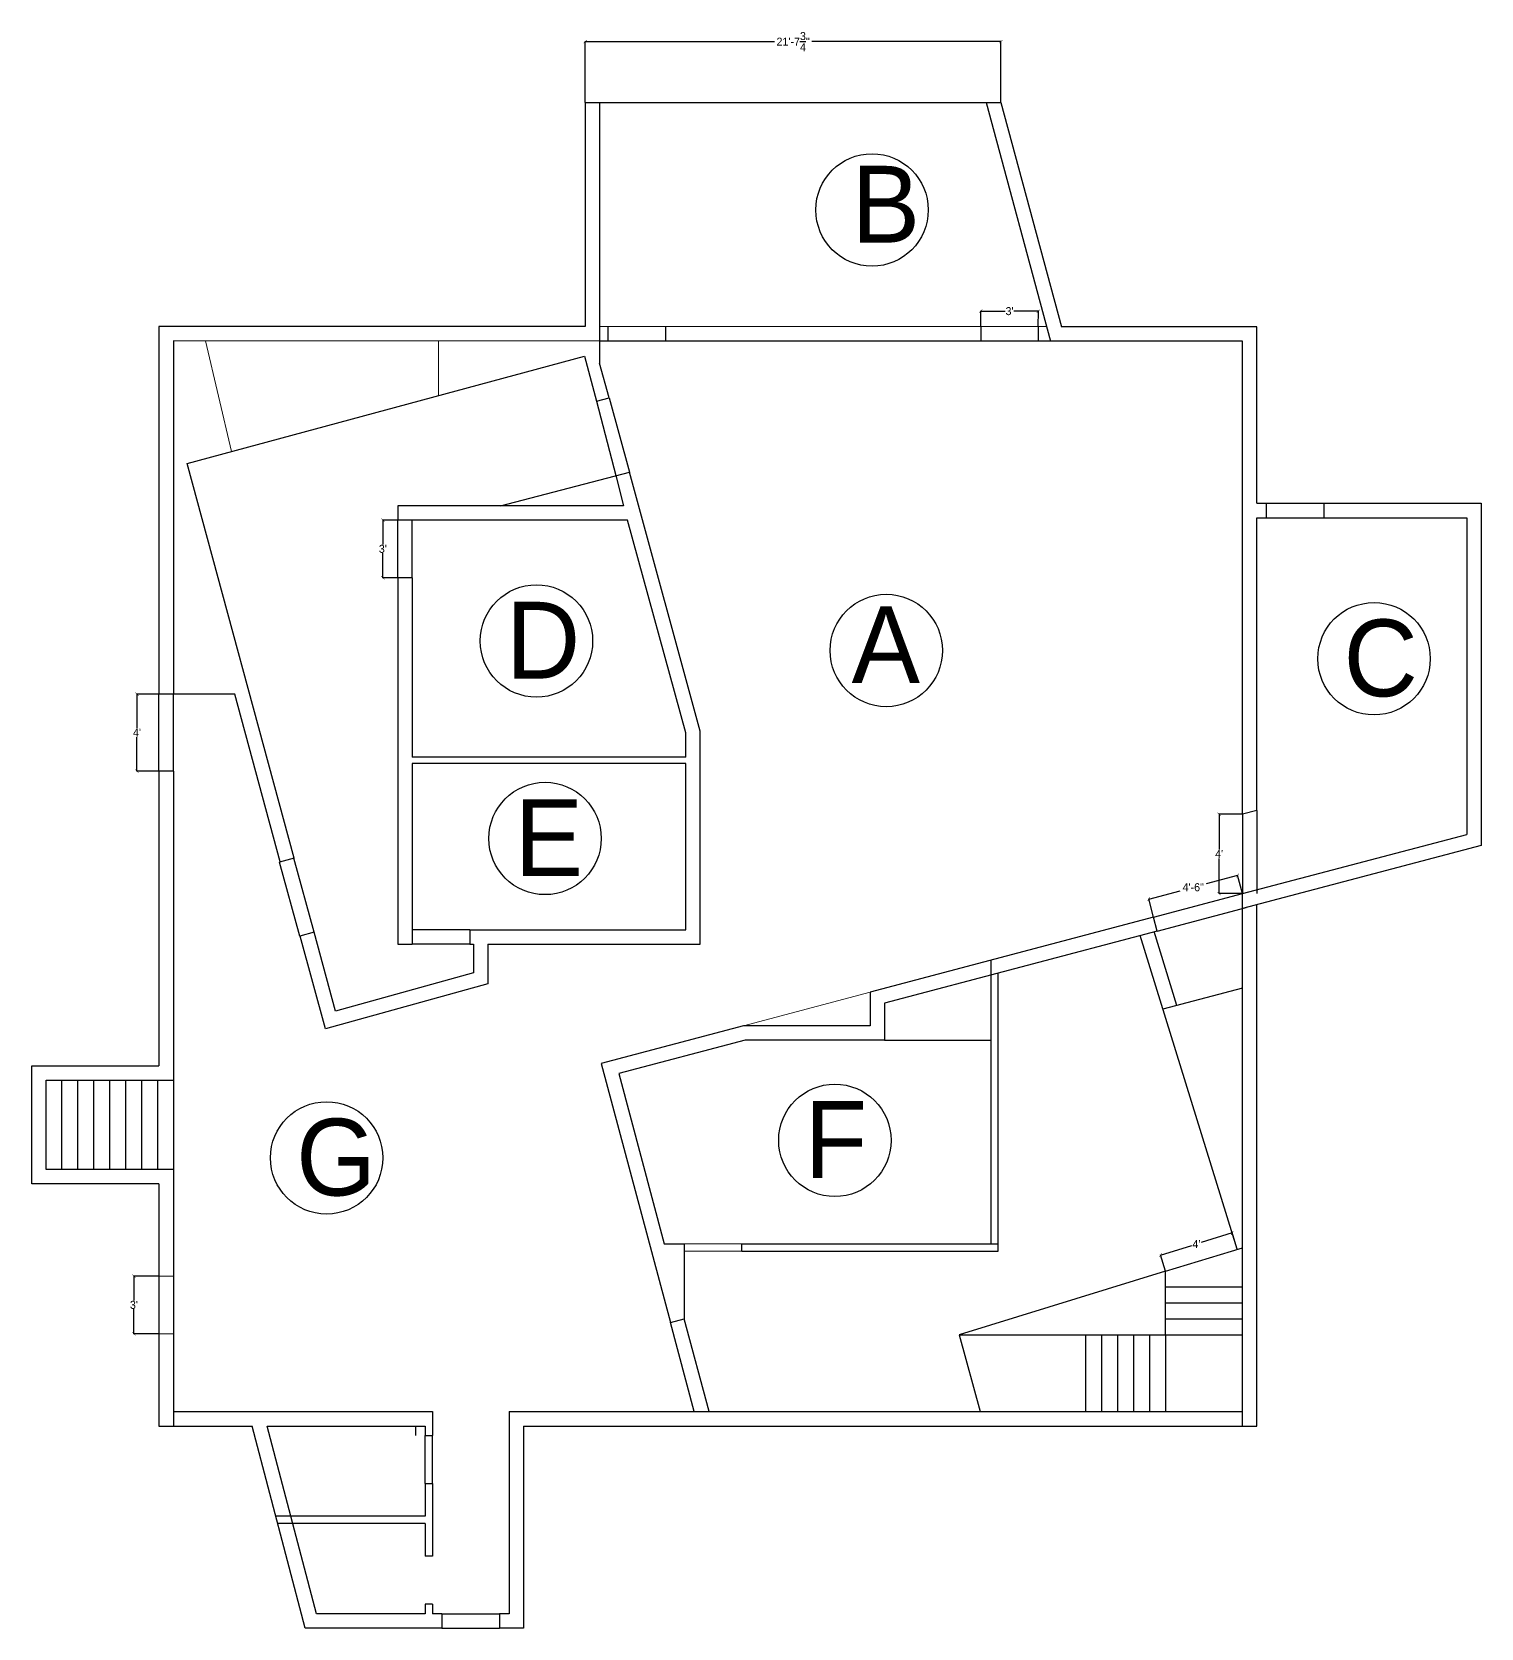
# Model space of a CAD drawing. Header units: inches. Extents: x -21847 to -712, y -8920 to 1030.
# Drawn here: x -1617 to -712, y -1552 to -554 of the extents above; entities that cross this region are included whole.
import ezdxf

# ---------------------------------------------------------------- set-up
doc = ezdxf.new("R2010")
doc.units = ezdxf.units.IN
doc.header["$LTSCALE"] = 0.005
doc.header["$MEASUREMENT"] = 0
doc.header["$PDMODE"] = 67
doc.header["$PDSIZE"] = -1
doc.layers.add('3DJORDAN', color=100, linetype='Continuous', lineweight=13)
doc.layers.add('DIMENIONS-1', color=7, linetype='Continuous')
doc.layers.add('TEXT-1', color=3, linetype='Continuous')
doc.styles.add('COMIC SANS MS', font='comic.ttf', dxfattribs={"height": 5})
doc.dimstyles.new('COMIC SANS MS', dxfattribs={"dimtxt": 5, "dimasz": 2, "dimexe": 0.18, "dimexo": 0.0625, "dimgap": 0.09, "dimtad": 0, "dimtih": 1, "dimtoh": 1, "dimdec": 3, "dimzin": 0, "dimdsep": 46, "dimlunit": 4, "dimtxsty": 'COMIC SANS MS', "dimblk": 'ARCHTICK', "dimcen": 0.09, "dimclrd": 13, "dimclre": 13, "dimclrt": 3, "dimadec": 0, "dimazin": 0, "dimtfac": 1, "dimtdec": 3, "dimtofl": 0, "dimtmove": 0, "dimatfit": 3, "dimfxl": 1, "dimtolj": 1, "dimtzin": 0, "dimarcsym": 0})

# ---------------------------------------------------------------- blocks, each defined once
blk = doc.blocks.new('_ArchTick')
at = {"color": 0, "linetype": 'ByBlock', "const_width": 0.15}
blk.add_lwpolyline([(-0.5, -0.5), (0.5, 0.5)], dxfattribs=at)
blk = doc.blocks.new('*D20')
at = {"layer": 'Defpoints', "color": 0, "transparency": 16777216}
for p in [(-875.23, -1043.08), (-860.63, -1043.08), (-860.63, -1092.73)]:
    blk.add_point(p, dxfattribs=at)
at = {"layer": 'DIMENIONS-1', "color": 13, "lineweight": -2, "transparency": 16777216}
for p, q in [((-860.7, -1043.08), (-875.41, -1043.08)), ((-875.23, -1043.08), (-875.23, -1065.13)), ((-875.23, -1092.73), (-875.23, -1070.68)), ((-860.7, -1092.73), (-875.41, -1092.73))]:
    blk.add_line(p, q, dxfattribs=at)
at = {"layer": 'DIMENIONS-1', "color": 13, "lineweight": -2, "transparency": 16777216, "xscale": 2, "yscale": 2, "zscale": 2}
for p, rotation in [((-875.23, -1043.08), 90), ((-875.23, -1092.73), 270)]:
    blk.add_blockref('_ArchTick', p, dxfattribs=dict(at, rotation=rotation))
at = {"layer": 'DIMENIONS-1', "color": 3, "transparency": 16777216, "insert": (-875.23, -1067.9), "char_height": 5, "attachment_point": 5, "style": 'COMIC SANS MS'}
blk.add_mtext("\\A1;4'", dxfattribs=at)
blk = doc.blocks.new('*D15')
at = {"layer": 'Defpoints', "color": 0, "transparency": 16777216}
for p in [(-919.16, -1096.1), (-860.63, -1092.73), (-916.16, -1107.42)]:
    blk.add_point(p, dxfattribs=at)
at = {"layer": 'DIMENIONS-1', "color": 13, "lineweight": -2, "transparency": 16777216}
for p, q in [((-863.63, -1081.41), (-883.21, -1086.59)), ((-860.65, -1092.67), (-863.68, -1081.23)), ((-916.18, -1107.36), (-919.2, -1095.93)), ((-919.16, -1096.1), (-899.58, -1090.92))]:
    blk.add_line(p, q, dxfattribs=at)
at = {"layer": 'DIMENIONS-1', "color": 13, "lineweight": -2, "transparency": 16777216, "xscale": 2, "yscale": 2, "zscale": 2}
for p, rotation in [((-863.63, -1081.41), 14.81998374503803), ((-919.16, -1096.1), 194.8199837450381)]:
    blk.add_blockref('_ArchTick', p, dxfattribs=dict(at, rotation=rotation))
at = {"layer": 'DIMENIONS-1', "color": 3, "transparency": 16777216, "insert": (-891.39, -1088.75), "char_height": 5, "attachment_point": 5, "style": 'COMIC SANS MS'}
blk.add_mtext('\\A1;4\'-6"', dxfattribs=at)
blk = doc.blocks.new('*D16')
at = {"layer": 'Defpoints', "color": 0, "transparency": 16777216}
for p in [(-1024.16, -728.71), (-1024.18, -738.44), (-988.18, -738.52)]:
    blk.add_point(p, dxfattribs=at)
at = {"layer": 'DIMENIONS-1', "color": 13, "lineweight": -2, "transparency": 16777216}
for p, q in [((-1024.18, -738.38), (-1024.16, -728.53)), ((-1024.16, -728.71), (-1008.91, -728.74)), ((-988.16, -728.79), (-1003.4, -728.76)), ((-988.18, -738.45), (-988.16, -728.61))]:
    blk.add_line(p, q, dxfattribs=at)
at = {"layer": 'DIMENIONS-1', "color": 13, "lineweight": -2, "transparency": 16777216, "xscale": 2, "yscale": 2, "zscale": 2}
for p, rotation in [((-1024.16, -728.71), 179.8789141904548), ((-988.16, -728.79), 359.8789141904549)]:
    blk.add_blockref('_ArchTick', p, dxfattribs=dict(at, rotation=rotation))
at = {"layer": 'DIMENIONS-1', "color": 3, "transparency": 16777216, "insert": (-1006.16, -728.75), "char_height": 5, "attachment_point": 5, "style": 'COMIC SANS MS'}
blk.add_mtext("\\A1;3'", dxfattribs=at)
blk = doc.blocks.new('*D17')
at = {"layer": 'Defpoints', "color": 0, "transparency": 16777216}
for p in [(-1551.37, -968.09), (-1537.64, -968.09), (-1537.64, -1016.09)]:
    blk.add_point(p, dxfattribs=at)
at = {"layer": 'DIMENIONS-1', "color": 13, "lineweight": -2, "transparency": 16777216}
for p, q in [((-1537.7, -968.09), (-1551.55, -968.09)), ((-1551.37, -968.09), (-1551.37, -989.32)), ((-1551.37, -1016.09), (-1551.37, -994.87)), ((-1537.7, -1016.09), (-1551.55, -1016.09))]:
    blk.add_line(p, q, dxfattribs=at)
at = {"layer": 'DIMENIONS-1', "color": 13, "lineweight": -2, "transparency": 16777216, "xscale": 2, "yscale": 2, "zscale": 2}
for p, rotation in [((-1551.37, -968.09), 90), ((-1551.37, -1016.09), 270)]:
    blk.add_blockref('_ArchTick', p, dxfattribs=dict(at, rotation=rotation))
at = {"layer": 'DIMENIONS-1', "color": 3, "transparency": 16777216, "insert": (-1551.37, -992.09), "char_height": 5, "attachment_point": 5, "style": 'COMIC SANS MS'}
blk.add_mtext("\\A1;4'", dxfattribs=at)
blk = doc.blocks.new('*D18')
at = {"color": 13, "lineweight": -2, "transparency": 16777216}
for p, q in [((-1271.27, -598.39), (-1271.27, -560.15)), ((-1271.27, -560.33), (-1152.99, -560.33)), ((-1011.51, -560.33), (-1129.79, -560.33)), ((-1011.51, -598.39), (-1011.51, -560.15))]:
    blk.add_line(p, q, dxfattribs=at)
at = {"layer": 'Defpoints', "color": 0, "transparency": 16777216}
for p in [(-1271.27, -560.33), (-1271.27, -598.45), (-1011.51, -598.45)]:
    blk.add_point(p, dxfattribs=at)
at = {"color": 13, "lineweight": -2, "transparency": 16777216, "xscale": 2, "yscale": 2, "zscale": 2, "rotation": 180}
blk.add_blockref('_ArchTick', (-1271.27, -560.33), dxfattribs=at)
at = {"color": 13, "lineweight": -2, "transparency": 16777216, "xscale": 2, "yscale": 2, "zscale": 2}
blk.add_blockref('_ArchTick', (-1011.51, -560.33), dxfattribs=at)
at = {"color": 3, "transparency": 16777216, "insert": (-1141.39, -560.33), "char_height": 5, "attachment_point": 5, "style": 'COMIC SANS MS'}
blk.add_mtext('\\A1;21\'-7{\\H1x;\\S3/4;}"', dxfattribs=at)
blk = doc.blocks.new('*D19')
at = {"layer": 'Defpoints', "color": 0, "transparency": 16777216}
for p in [(-1397.75, -859.29), (-1388.48, -859.29), (-1388.48, -895.29)]:
    blk.add_point(p, dxfattribs=at)
at = {"layer": 'DIMENIONS-1', "color": 13, "lineweight": -2, "transparency": 16777216}
for p, q in [((-1388.54, -859.29), (-1397.93, -859.29)), ((-1397.75, -859.29), (-1397.75, -874.54)), ((-1397.75, -895.29), (-1397.75, -880.04)), ((-1388.54, -895.29), (-1397.93, -895.29))]:
    blk.add_line(p, q, dxfattribs=at)
at = {"layer": 'DIMENIONS-1', "color": 13, "lineweight": -2, "transparency": 16777216, "xscale": 2, "yscale": 2, "zscale": 2}
for p, rotation in [((-1397.75, -859.29), 90), ((-1397.75, -895.29), 270)]:
    blk.add_blockref('_ArchTick', p, dxfattribs=dict(at, rotation=rotation))
at = {"layer": 'DIMENIONS-1', "color": 3, "transparency": 16777216, "insert": (-1397.75, -877.29), "char_height": 5, "attachment_point": 5, "style": 'COMIC SANS MS'}
blk.add_mtext("\\A1;3'", dxfattribs=at)
blk = doc.blocks.new('*D14')
at = {"layer": 'Defpoints', "color": 0, "transparency": 16777216}
for p in [(-1553.28, -1331.71), (-1537.64, -1331.71), (-1537.64, -1367.71)]:
    blk.add_point(p, dxfattribs=at)
at = {"layer": 'DIMENIONS-1', "color": 13, "lineweight": -2, "transparency": 16777216}
for p, q in [((-1537.7, -1331.71), (-1553.46, -1331.71)), ((-1553.28, -1331.71), (-1553.28, -1346.96)), ((-1553.28, -1367.71), (-1553.28, -1352.46)), ((-1537.7, -1367.71), (-1553.46, -1367.71))]:
    blk.add_line(p, q, dxfattribs=at)
at = {"layer": 'DIMENIONS-1', "color": 13, "lineweight": -2, "transparency": 16777216, "xscale": 2, "yscale": 2, "zscale": 2}
for p, rotation in [((-1553.28, -1331.71), 90), ((-1553.28, -1367.71), 270)]:
    blk.add_blockref('_ArchTick', p, dxfattribs=dict(at, rotation=rotation))
at = {"layer": 'DIMENIONS-1', "color": 3, "transparency": 16777216, "insert": (-1553.28, -1349.71), "char_height": 5, "attachment_point": 5, "style": 'COMIC SANS MS'}
blk.add_mtext("\\A1;3'", dxfattribs=at)
blk = doc.blocks.new('*D21')
at = {"layer": 'Defpoints', "color": 0, "transparency": 16777216}
for p in [(-863.87, -1314.84), (-911.77, -1318.6), (-908.63, -1328.72)]:
    blk.add_point(p, dxfattribs=at)
at = {"layer": 'DIMENIONS-1', "color": 13, "lineweight": -2, "transparency": 16777216}
for p, q in [((-867.01, -1304.72), (-886.47, -1310.75)), ((-863.89, -1314.78), (-867.06, -1304.55)), ((-911.77, -1318.6), (-892.31, -1312.57)), ((-908.65, -1328.66), (-911.83, -1318.43))]:
    blk.add_line(p, q, dxfattribs=at)
at = {"layer": 'DIMENIONS-1', "color": 13, "lineweight": -2, "transparency": 16777216, "xscale": 2, "yscale": 2, "zscale": 2}
for p, rotation in [((-867.01, -1304.72), 17.22792383259209), ((-911.77, -1318.6), 197.227923832592)]:
    blk.add_blockref('_ArchTick', p, dxfattribs=dict(at, rotation=rotation))
at = {"layer": 'DIMENIONS-1', "color": 3, "transparency": 16777216, "insert": (-889.39, -1311.66), "char_height": 5, "attachment_point": 5, "style": 'COMIC SANS MS'}
blk.add_mtext("\\A1;4'", dxfattribs=at)

msp = doc.modelspace()

# ---------------------------------------------------------------- linework, layer by layer
for p, q in [((-1271.269, -598.4533), (-1271.269, -738.4228)), ((-1271.269, -598.4533), (-1011.5082, -598.4533)), ((-1262.269, -598.4533), (-1262.269, -761.2564)), ((-1020.8313, -598.4533), (-980.5359, -747.5178)), ((-1011.5082, -598.4533), (-973.6451, -738.5201)), ((-1537.6361, -738.3358), (-1537.6361, -968.0926)), ((-1271.269, -738.4228), (-1537.6361, -738.3358)), ((-1528.6361, -747.3387), (-1528.6361, -968.0926)), ((-1262.269, -747.4258), (-1528.6361, -747.3387)), ((-980.5359, -747.5178), (-1262.272, -747.4258)), ((-982.969, -738.517), (-1262.269, -738.4258)), ((-1257.0604, -738.4275), (-1257.0633, -747.4275)), ((-1221.0604, -738.4392), (-1221.0634, -747.4392)), ((-1024.1776, -738.4392), (-1024.1747, -747.4392)), ((-988.1776, -738.4275), (-988.1747, -747.4275)), ((-860.6346, -747.557), (-980.5359, -747.5178)), ((-851.6346, -738.5599), (-973.6451, -738.5201)), ((-860.6346, -1043.0765), (-860.6346, -747.557)), ((-851.6346, -848.7808), (-851.6346, -738.5599)), ((-1519.9515, -823.8303), (-1271.6803, -756.793)), ((-1271.6803, -756.793), (-1264.3048, -785.052)), ((-1256.337, -782.9724), (-1262.269, -761.2564)), ((-1264.3048, -785.052), (-1256.337, -782.9724)), ((-1264.3048, -785.052), (-1252.183, -831.4962)), ((-1256.337, -782.9724), (-1243.6876, -829.2789)), ((-1528.6361, -826.1917), (-1528.6388, -826.182)), ((-1453.1682, -1070.5331), (-1519.9515, -823.8303)), ((-1324.186, -850.2888), (-1243.6876, -829.2789)), ((-1252.183, -831.4962), (-1247.2782, -850.2888)), ((-1199.4815, -991.1075), (-1243.6876, -829.2789)), ((-1247.2782, -850.2888), (-1388.4815, -850.2888)), ((-1388.4815, -850.2888), (-1388.4815, -859.2888)), ((-851.6346, -848.7808), (-845.6346, -848.7808)), ((-845.6346, -857.7808), (-845.6346, -848.7808)), ((-845.6346, -848.7808), (-711.528, -848.7808)), ((-809.6346, -857.7808), (-809.6346, -848.7808)), ((-711.528, -848.7808), (-711.528, -1062.5866)), ((-1244.8197, -859.2888), (-1388.4815, -859.2888)), ((-1388.4815, -895.2888), (-1388.4815, -859.2888)), ((-1379.4815, -895.2888), (-1379.4815, -859.2888)), ((-1208.4815, -992.3147), (-1244.8197, -859.2888)), ((-851.6346, -1040.6952), (-851.6346, -857.7808)), ((-851.6346, -857.7808), (-845.6346, -857.7808)), ((-845.6346, -857.7808), (-720.528, -857.7808)), ((-720.528, -857.7808), (-720.528, -1055.6582)), ((-1379.4815, -895.2888), (-1388.4815, -895.2888)), ((-1388.4815, -895.2888), (-1388.4815, -1124.285)), ((-1379.4815, -895.2888), (-1379.4815, -1007.451)), ((-1490.2231, -968.0926), (-1537.6361, -968.0926)), ((-1537.6361, -1016.0926), (-1537.6361, -968.0926)), ((-1528.6361, -1016.0926), (-1528.6361, -968.0926)), ((-1461.8437, -1072.9288), (-1490.2231, -968.0926)), ((-1208.4815, -1007.451), (-1208.4815, -992.3147)), ((-1199.4815, -1124.285), (-1199.4815, -991.1075)), ((-1537.6361, -1016.0926), (-1537.6361, -1200.2812)), ((-1528.6361, -1016.0926), (-1537.6361, -1016.0926)), ((-1528.6361, -1016.0926), (-1528.6361, -1209.2812)), ((-1208.4815, -1007.451), (-1379.4815, -1007.451)), ((-1379.4815, -1011.451), (-1379.4815, -1124.285)), ((-1208.4815, -1011.451), (-1379.4815, -1011.451)), ((-1208.4815, -1115.285), (-1208.4815, -1011.451)), ((-851.6346, -1040.6952), (-860.6346, -1043.0765)), ((-860.6346, -1043.0765), (-860.6346, -1092.7282)), ((-851.6346, -1040.6952), (-851.6346, -1092.7282)), ((-860.6346, -1092.7282), (-720.528, -1055.6582)), ((-711.528, -1062.5866), (-860.6346, -1102.0379)), ((-1453.1682, -1070.5331), (-1462.3707, -1073.0743)), ((-1449.5939, -1119.3426), (-1462.3707, -1073.0743)), ((-1440.6258, -1116.8661), (-1453.4025, -1070.5978)), ((-916.1606, -1107.4195), (-860.6346, -1092.7282)), ((-860.6346, -1425.384), (-860.6346, -1092.7282)), ((-913.8586, -1116.1201), (-858.3326, -1101.4288)), ((-851.6346, -1425.384), (-851.6346, -1099.6566)), ((-1440.6258, -1116.8661), (-1449.5939, -1119.3426)), ((-1427.2994, -1166.0949), (-1440.6258, -1116.8661)), ((-1343.4815, -1115.285), (-1379.4815, -1115.285)), ((-1343.4815, -1115.285), (-1343.4815, -1124.285)), ((-1343.4815, -1115.285), (-1208.4815, -1115.285)), ((-916.1606, -1107.4195), (-1093.2774, -1154.2819)), ((-913.8586, -1116.1201), (-1084.2774, -1161.2103)), ((-913.8586, -1116.1201), (-916.1606, -1107.4195)), ((-901.5735, -1162.5214), (-915.8827, -1116.2705)), ((-1433.6231, -1177.178), (-1449.3012, -1119.2617)), ((-1388.4815, -1124.285), (-1379.4815, -1124.285)), ((-1343.4815, -1124.285), (-1379.4815, -1124.285)), ((-1343.4815, -1124.285), (-1341.0482, -1124.285)), ((-1341.0482, -1124.285), (-1341.0482, -1142.2771)), ((-1332.0482, -1124.285), (-1199.4815, -1124.285)), ((-1332.0482, -1124.285), (-1332.0482, -1149.1287)), ((-863.8694, -1314.8422), (-924.4806, -1118.9306)), ((-1017.6917, -1311.6059), (-1017.6917, -1134.2831)), ((-1341.0482, -1142.2771), (-1427.3433, -1166.107)), ((-1013.1917, -1316.1059), (-1013.1917, -1142.4022)), ((-1332.0482, -1149.1287), (-1433.6231, -1177.178)), ((-1093.2774, -1154.2819), (-1093.2774, -1175.2416)), ((-860.6346, -1151.6896), (-910.2816, -1164.8254)), ((-1084.2774, -1161.2103), (-1084.2774, -1184.2416)), ((-1172.4947, -1175.2416), (-1261.3847, -1198.7605)), ((-1093.2774, -1175.2416), (-1172.4947, -1175.2416)), ((-1171.3242, -1184.2416), (-1250.3576, -1205.1526)), ((-1084.2774, -1184.2416), (-1171.3242, -1184.2416)), ((-1084.2774, -1184.2416), (-1017.6917, -1184.2416)), ((-1617.0116, -1274.0359), (-1617.0116, -1200.2812)), ((-1617.0116, -1200.2812), (-1537.6361, -1200.2812)), ((-1261.3847, -1198.7605), (-1218.0631, -1360.6582)), ((-1250.3576, -1205.1526), (-1221.8722, -1311.6059)), ((-1608.0116, -1265.0359), (-1608.0116, -1209.2812)), ((-1608.0116, -1209.2812), (-1528.6361, -1209.2812)), ((-1598.6361, -1209.2812), (-1598.6361, -1265.0359)), ((-1588.6361, -1209.2812), (-1588.6361, -1265.0359)), ((-1578.6361, -1209.2812), (-1578.6361, -1265.0359)), ((-1568.6361, -1209.2812), (-1568.6361, -1265.0359)), ((-1558.6361, -1209.2812), (-1558.6361, -1265.0359)), ((-1548.6361, -1209.2812), (-1548.6361, -1265.0359)), ((-1538.6361, -1209.2812), (-1538.6361, -1265.0359)), ((-1528.6361, -1209.2812), (-1528.6361, -1265.0359)), ((-1528.6361, -1265.0359), (-1608.0116, -1265.0359)), ((-1528.6361, -1265.0359), (-1528.6361, -1425.384)), ((-1537.6361, -1274.0359), (-1617.0116, -1274.0359)), ((-1537.6361, -1274.0359), (-1537.6361, -1425.384)), ((-1221.8722, -1311.6059), (-1209.3736, -1311.6059)), ((-1209.3736, -1311.6059), (-1209.3736, -1358.3146)), ((-1173.3736, -1311.6059), (-1013.1917, -1311.6059)), ((-1173.3736, -1316.1059), (-1173.3736, -1311.6059)), ((-1173.3736, -1316.1059), (-1013.1917, -1316.1059)), ((-908.6346, -1328.7233), (-860.6346, -1313.9698)), ((-908.6346, -1368.384), (-908.6346, -1328.7233)), ((-908.6346, -1338.384), (-860.6346, -1338.384)), ((-908.6346, -1348.384), (-860.6346, -1348.384)), ((-1218.0631, -1360.6582), (-1209.3736, -1358.3146)), ((-1203.1516, -1416.384, 132), (-1218.0631, -1360.6582)), ((-1193.835, -1416.384, 137.5107), (-1209.3736, -1358.3146, -0.0409)), ((-908.6346, -1358.384), (-860.6346, -1358.384)), ((-1037.669, -1368.384), (-908.6346, -1368.384)), ((-1037.669, -1368.384), (-1024.524, -1416.384)), ((-958.6346, -1368.384), (-958.6346, -1416.384)), ((-948.6346, -1368.384), (-948.6346, -1416.384)), ((-938.6346, -1368.384), (-938.6346, -1416.384)), ((-928.6346, -1368.384), (-928.6346, -1416.384)), ((-918.6346, -1368.384), (-918.6346, -1416.384)), ((-908.6346, -1368.384), (-860.6346, -1368.384)), ((-908.6346, -1368.384), (-908.6346, -1416.384)), ((-1537.6361, -1425.384), (-1479.3726, -1425.384)), ((-1528.6361, -1416.384), (-1366.7915, -1416.384)), ((-1446.1967, -1551.6445), (-1479.3726, -1425.384)), ((-1470.0671, -1425.384), (-1371.2915, -1425.384)), ((-1439.256, -1542.6445), (-1470.0671, -1425.384)), ((-1377.2915, -1425.384), (-1377.2915, -1431.384)), ((-1371.2915, -1425.384), (-1371.2915, -1431.384)), ((-1366.7915, -1416.384), (-1366.7915, -1431.384)), ((-1318.7915, -1416.384), (-860.6346, -1416.384)), ((-1318.7915, -1416.384), (-1318.7915, -1542.6445)), ((-1309.7915, -1425.384), (-851.6346, -1425.384)), ((-1309.7915, -1425.384), (-1309.7915, -1551.6445)), ((-1371.2915, -1431.384), (-1366.7915, -1431.384)), ((-1371.2915, -1461.384), (-1371.2915, -1431.384)), ((-1366.7915, -1461.384), (-1366.7915, -1431.384)), ((-1371.2915, -1461.384), (-1366.7915, -1461.384)), ((-1371.2915, -1461.384), (-1371.2915, -1481.7642)), ((-1366.7915, -1461.384), (-1366.7915, -1506.6445)), ((-1371.2915, -1481.7642), (-1464.5583, -1481.7642)), ((-1371.2915, -1486.2642), (-1463.3759, -1486.2642)), ((-1371.2915, -1486.2642), (-1371.2915, -1506.6445)), ((-1366.7915, -1506.6445), (-1371.2915, -1506.6445)), ((-1371.2915, -1542.6445), (-1439.256, -1542.6445)), ((-1366.7915, -1536.6445), (-1371.2915, -1536.6445)), ((-1371.2915, -1536.6445), (-1371.2915, -1542.6445)), ((-1366.7915, -1536.6445), (-1366.7915, -1542.6445)), ((-1360.7915, -1542.6445), (-1366.7915, -1542.6445)), ((-1360.7915, -1542.6445), (-1360.7915, -1551.6445)), ((-1360.7915, -1542.6445), (-1324.7915, -1542.6445)), ((-1324.7915, -1542.6445), (-1324.7915, -1551.6445)), ((-1318.7915, -1542.6445), (-1324.7915, -1542.6445)), ((-1360.7915, -1551.6445), (-1446.1967, -1551.6445)), ((-1360.7915, -1551.6445), (-1324.7915, -1551.6445)), ((-1309.7915, -1551.6445), (-1324.7915, -1551.6445))]:
    msp.add_line(p, q)
msp.add_lwpolyline([(-908.6346, -1328.7233), (-1037.669, -1368.384)])
for centre in [(-1092.0751, -665.4947), (-1301.771, -934.8309), (-1083.1833, -940.7771), (-778.4252, -945.927), (-1296.3919, -1058.2325), (-1115.2919, -1246.8819), (-1432.8849, -1257.8513)]:
    msp.add_circle(centre, 35.1161)
at = {"layer": '3DJORDAN'}
for p, q in [((-1492.2226, -816.343), (-1508.4812, -747.3453)), ((-1362.9287, -781.4315), (-1362.9175, -747.3929)), ((-1172.4947, -1175.2416), (-1093.2774, -1154.2819)), ((-1173.3736, -1311.6059), (-1209.3736, -1311.6059)), ((-1173.3736, -1316.1059), (-1209.3736, -1316.1059)), ((-1537.6361, -1331.7099), (-1528.6361, -1331.7099)), ((-1537.6361, -1367.7099), (-1528.6361, -1367.7099))]:
    msp.add_line(p, q, dxfattribs=at)

# ---------------------------------------------------------------- texts
at = {"layer": 'TEXT-1', "char_height": 48, "attachment_point": 1, "style": 'COMIC SANS MS'}
for s, insert in [('B', (-1104.8985, -637.8978)), ('D', (-1320.7861, -910.3253)), ('A', (-1104.8985, -913.1802)), ('C', (-797.4403, -921.4214)), ('E', (-1315.407, -1033.7269)), ('F', (-1134.3071, -1222.3763)), ('G', (-1451.9, -1233.3457))]:
    msp.add_mtext_dynamic_manual_height_columns(s, width=1495.37256, gutter_width=240, heights=[0], dxfattribs=dict(at, insert=insert))

# ---------------------------------------------------------------- dimensions: what is measured, and where the dimension line sits
dim = msp.add_aligned_dim(p1=(-1011.5082, -598.4533), p2=(-1271.269, -598.4533), distance=-38.1278, dimstyle='COMIC SANS MS', override={"dimtfillclr": 2})
dim.commit()
dim.dimension.update_dxf_attribs({"geometry": '*D18', "text_midpoint": (-1141.3886, -560.3255)})
at = {"layer": 'DIMENIONS-1'}
for p1, p2, distance, picture, middle in [((-988.1776, -738.5153), (-1024.1776, -738.4392), -9.728, '*D16', (-1006.1571, -728.7493)), ((-1388.4815, -895.2888), (-1388.4815, -859.2888), 9.2659, '*D19', (-1397.7475, -877.2888)), ((-1537.6361, -1016.0926), (-1537.6361, -968.0926), 13.7314, '*D17', (-1551.3676, -992.0926)), ((-1537.6361, -1367.7099), (-1537.6361, -1331.7099), 15.6478, '*D14', (-1553.2839, -1349.7099))]:
    dim = msp.add_aligned_dim(p1=p1, p2=p2, distance=distance, dimstyle='COMIC SANS MS', override={"dimtfillclr": 2}, dxfattribs=at)
    dim.commit()
    dim.dimension.update_dxf_attribs({"geometry": picture, "text_midpoint": middle})
for p1, p2, distance, text, picture, middle in [((-860.6346, -1092.7282), (-860.6346, -1043.0765), 14.5948, "4'", '*D20', (-875.2295, -1067.9024)), ((-860.6346, -1092.7282), (-916.1606, -1107.4195), -11.7089, '4\'-6"', '*D15', (-891.3926, -1088.7544)), ((-863.8694, -1314.8422), (-908.6346, -1328.7233), -10.5989, "4'", '*D21', (-889.3911, -1311.6594))]:
    dim = msp.add_aligned_dim(p1=p1, p2=p2, distance=distance, text=text, dimstyle='COMIC SANS MS', override={"dimtfillclr": 2}, dxfattribs=at)
    dim.commit()
    dim.dimension.update_dxf_attribs({"geometry": picture, "text_midpoint": middle})

doc.saveas('drawing.dxf')
